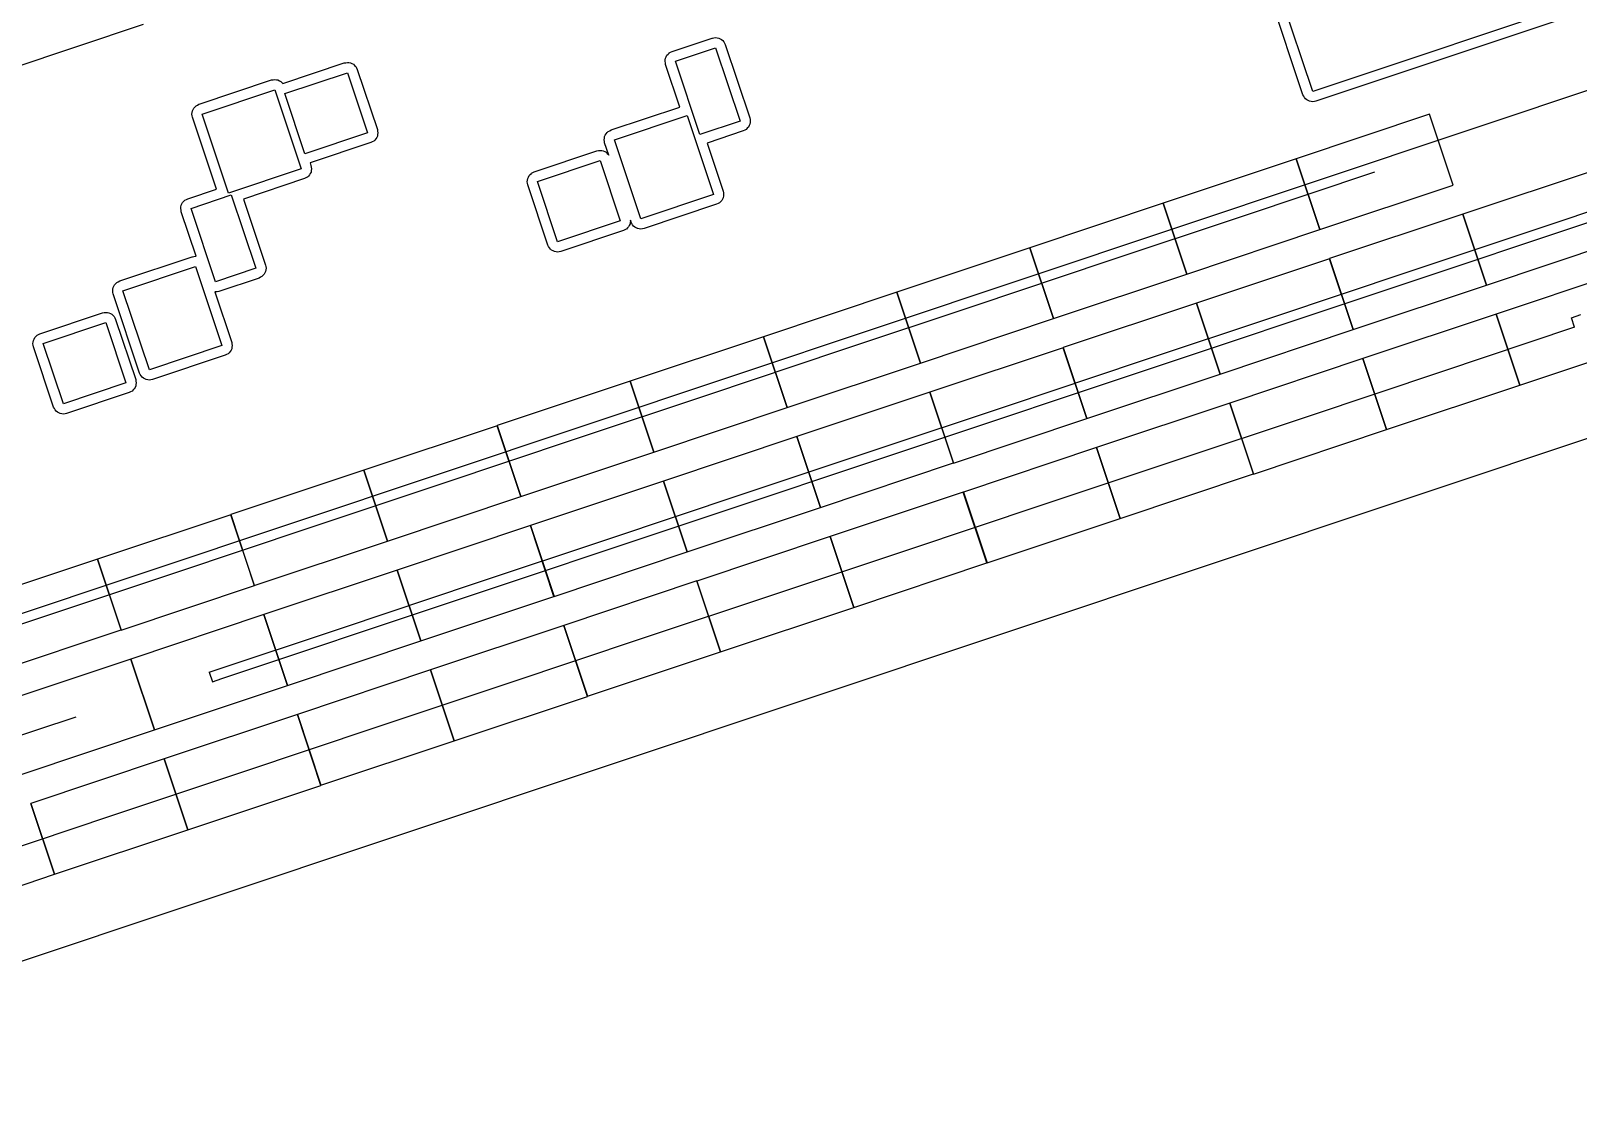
# Model space of a CAD drawing. Header units: feet. Extents: x -377 to 137, y -116 to 143.
# Drawn here: x -335.8 to -260, y -22.4 to 30.2 of the extents above; entities that cross this region are included whole.
import ezdxf

# ---------------------------------------------------------------- set-up
doc = ezdxf.new("R2010")
doc.units = ezdxf.units.FT
for name, color, linetype in [('Buildings', 7, 'CONTINUOUS'), ('Connections', 7, 'CONTINUOUS'), ('Modules', 7, 'CONTINUOUS'), ('Obstructions', 7, 'CONTINUOUS'), ('Setbacks', 7, 'CONTINUOUS'), ('Strings', 7, 'CONTINUOUS')]:
    doc.layers.add(name, color=color, linetype=linetype)

msp = doc.modelspace()

# ---------------------------------------------------------------- linework, layer by layer
at = {"layer": 'Buildings', "color": 252}
msp.add_line((-357.301, -22.374), (-122.284, 56.066), dxfattribs=at)
at = {"layer": 'Connections', "color": 91}
for p, q in [((-326.484, -1.531), (-131.803, 63.446)), ((-354.545, -4.417), (-207.199, 44.761)), ((-260.334, 16.146), (-259.867, 16.302)), ((-260.178, 15.679), (-260.334, 16.146)), ((-327.106, -1.22), (-326.95, -1.687)), ((-326.95, -1.687), (-326.484, -1.531))]:
    msp.add_line(p, q, dxfattribs=at)
at = {"layer": 'Modules', "color": 254}
for p, q in [((-336.864, 28.346), (-330.335, 30.525)), ((-267.293, 26.116), (-273.822, 23.937)), ((-266.134, 22.644), (-267.293, 26.116)), ((-273.823, 23.939), (-280.352, 21.76)), ((-272.664, 20.467), (-273.823, 23.939)), ((-273.822, 23.937), (-272.663, 20.464)), ((-259.127, 23.399), (-265.656, 21.22)), ((-272.663, 20.464), (-266.134, 22.644)), ((-280.35, 21.759), (-286.879, 19.58)), ((-280.352, 21.76), (-279.193, 18.288)), ((-279.191, 18.286), (-280.35, 21.759)), ((-265.659, 21.222), (-272.188, 19.043)), ((-264.5, 17.75), (-265.659, 21.222)), ((-265.656, 21.22), (-264.497, 17.747)), ((-279.193, 18.288), (-272.664, 20.467)), ((-264.497, 17.747), (-257.968, 19.926)), ((-286.877, 19.579), (-293.406, 17.399)), ((-286.879, 19.58), (-285.72, 16.107)), ((-285.718, 16.106), (-286.877, 19.579)), ((-272.186, 19.042), (-278.715, 16.862)), ((-272.188, 19.043), (-271.029, 15.57)), ((-271.027, 15.569), (-272.186, 19.042)), ((-285.72, 16.107), (-279.191, 18.286)), ((-257.493, 18.505), (-264.022, 16.326)), ((-271.029, 15.57), (-264.5, 17.75)), ((-293.406, 17.398), (-299.935, 15.219)), ((-293.406, 17.399), (-292.247, 13.927)), ((-292.247, 13.926), (-293.406, 17.398)), ((-278.716, 16.865), (-285.245, 14.686)), ((-277.557, 13.392), (-278.716, 16.865)), ((-278.715, 16.862), (-277.556, 13.39)), ((-292.247, 13.927), (-285.718, 16.106)), ((-264.022, 16.324), (-270.552, 14.145)), ((-264.022, 16.326), (-262.863, 12.853)), ((-262.863, 12.852), (-264.022, 16.324)), ((-299.936, 15.221), (-306.465, 13.042)), ((-298.777, 11.749), (-299.936, 15.221)), ((-299.935, 15.219), (-298.776, 11.747)), ((-277.556, 13.39), (-271.027, 15.569)), ((-285.246, 14.681), (-291.775, 12.502)), ((-284.087, 11.208), (-285.246, 14.681)), ((-285.245, 14.686), (-284.086, 11.213)), ((-262.863, 12.853), (-256.334, 15.032)), ((-298.776, 11.747), (-292.247, 13.926)), ((-270.552, 14.144), (-277.081, 11.965)), ((-270.552, 14.145), (-269.393, 10.673)), ((-269.393, 10.672), (-270.552, 14.144)), ((-306.466, 13.041), (-312.995, 10.862)), ((-305.307, 9.569), (-306.466, 13.041)), ((-306.465, 13.042), (-305.306, 9.57)), ((-284.086, 11.213), (-277.557, 13.392)), ((-291.775, 12.504), (-298.304, 10.325)), ((-290.616, 9.032), (-291.775, 12.504)), ((-291.775, 12.502), (-290.616, 9.029)), ((-269.393, 10.673), (-262.863, 12.852)), ((-305.306, 9.57), (-298.777, 11.749)), ((-277.082, 11.967), (-283.611, 9.788)), ((-275.923, 8.495), (-277.082, 11.967)), ((-277.081, 11.965), (-275.922, 8.492)), ((-312.996, 10.857), (-319.525, 8.678)), ((-311.837, 7.385), (-312.996, 10.857)), ((-312.995, 10.862), (-311.836, 7.389)), ((-290.616, 9.029), (-284.087, 11.208)), ((-275.922, 8.492), (-269.393, 10.672)), ((-298.305, 10.324), (-304.834, 8.145)), ((-297.146, 6.851), (-298.305, 10.324)), ((-298.304, 10.325), (-297.145, 6.853)), ((-311.836, 7.389), (-305.307, 9.569)), ((-283.609, 9.787), (-290.138, 7.608)), ((-283.611, 9.788), (-282.452, 6.316)), ((-282.45, 6.315), (-283.609, 9.787)), ((-319.525, 8.68), (-326.054, 6.501)), ((-318.366, 5.208), (-319.525, 8.68)), ((-319.525, 8.678), (-318.366, 5.205)), ((-297.145, 6.853), (-290.616, 9.032)), ((-282.452, 6.316), (-275.923, 8.495)), ((-304.832, 8.147), (-311.361, 5.968)), ((-304.834, 8.145), (-303.675, 4.672)), ((-303.673, 4.675), (-304.832, 8.147)), ((-290.141, 7.607), (-296.671, 5.427)), ((-288.982, 4.134), (-290.141, 7.607)), ((-290.138, 7.608), (-288.979, 4.135)), ((-318.366, 5.205), (-311.837, 7.385)), ((-303.675, 4.672), (-297.146, 6.851)), ((-326.052, 6.5), (-332.581, 4.321)), ((-326.054, 6.501), (-324.895, 3.029)), ((-324.893, 3.028), (-326.052, 6.5)), ((-288.979, 4.135), (-282.45, 6.315)), ((-311.365, 5.967), (-317.894, 3.788)), ((-310.206, 2.494), (-311.365, 5.967)), ((-311.361, 5.968), (-310.202, 2.495)), ((-296.668, 5.426), (-303.197, 3.247)), ((-296.671, 5.427), (-295.512, 1.955)), ((-295.509, 1.954), (-296.668, 5.426)), ((-324.895, 3.029), (-318.366, 5.208)), ((-310.202, 2.495), (-303.673, 4.675)), ((-332.585, 4.327), (-339.114, 2.148)), ((-331.426, 0.854), (-332.585, 4.327)), ((-332.581, 4.321), (-331.422, 0.848)), ((-295.512, 1.955), (-288.982, 4.134)), ((-317.891, 3.786), (-324.421, 1.607)), ((-317.894, 3.788), (-316.735, 0.315)), ((-316.732, 0.314), (-317.891, 3.786)), ((-303.198, 3.253), (-309.727, 1.074)), ((-302.039, -0.219), (-303.198, 3.253)), ((-303.197, 3.247), (-302.038, -0.225)), ((-331.422, 0.848), (-324.893, 3.028)), ((-316.735, 0.315), (-310.206, 2.494)), ((-324.421, 1.606), (-330.95, -0.573)), ((-324.421, 1.607), (-323.262, -1.865)), ((-323.262, -1.866), (-324.421, 1.606)), ((-302.038, -0.225), (-295.509, 1.954)), ((-337.955, -1.325), (-331.426, 0.854)), ((-309.728, 1.073), (-316.257, -1.106)), ((-308.569, -2.4), (-309.728, 1.073)), ((-309.727, 1.074), (-308.568, -2.398)), ((-323.262, -1.865), (-316.732, 0.314)), ((-330.948, -0.571), (-337.477, -2.75)), ((-330.95, -0.573), (-329.791, -4.046)), ((-329.789, -4.043), (-330.948, -0.571)), ((-308.568, -2.398), (-302.039, -0.219)), ((-316.257, -1.104), (-322.787, -3.283)), ((-315.099, -4.576), (-316.257, -1.104)), ((-316.257, -1.106), (-315.098, -4.579)), ((-329.791, -4.046), (-323.262, -1.866)), ((-315.098, -4.579), (-308.569, -2.4)), ((-322.787, -3.288), (-329.316, -5.467)), ((-322.787, -3.283), (-321.628, -6.756)), ((-321.628, -6.76), (-322.787, -3.288)), ((-336.318, -6.222), (-329.789, -4.043)), ((-321.628, -6.756), (-315.099, -4.576)), ((-329.314, -5.465), (-335.843, -7.644)), ((-329.316, -5.467), (-328.157, -8.94)), ((-328.155, -8.937), (-329.314, -5.465)), ((-328.157, -8.94), (-321.628, -6.76)), ((-334.688, -11.118), (-335.847, -7.645)), ((-335.843, -7.644), (-334.684, -11.116)), ((-334.684, -11.116), (-328.155, -8.937)), ((-341.217, -13.297), (-334.688, -11.118))]:
    msp.add_line(p, q, dxfattribs=at)
at = {"layer": 'Obstructions', "color": 252}
for p, q in [((-273.015, 27.235), (-279.472, 46.584)), ((-252.542, 34.068), (-273.015, 27.235)), ((-304.258, 28.714), (-302.286, 29.371)), ((-302.286, 29.371), (-301.086, 25.781)), ((-323.398, 27.129), (-320.328, 28.155)), ((-320.328, 28.155), (-319.342, 25.204)), ((-303.059, 25.12), (-304.258, 28.714)), ((-327.448, 26.128), (-323.888, 27.319)), ((-323.888, 27.319), (-322.596, 23.44)), ((-322.415, 24.178), (-323.398, 27.129)), ((-326.155, 22.253), (-327.448, 26.128)), ((-307.246, 24.872), (-303.686, 26.059)), ((-303.686, 26.059), (-302.394, 22.184)), ((-319.342, 25.204), (-322.415, 24.178)), ((-301.086, 25.781), (-303.059, 25.12)), ((-305.953, 20.997), (-307.246, 24.872)), ((-311.015, 22.819), (-307.943, 23.845)), ((-307.943, 23.845), (-306.96, 20.894)), ((-322.596, 23.44), (-326.155, 22.253)), ((-310.029, 19.868), (-311.015, 22.819)), ((-327.999, 21.504), (-326.024, 22.165)), ((-326.024, 22.165), (-324.825, 18.572)), ((-302.394, 22.184), (-305.953, 20.997)), ((-326.8, 17.914), (-327.999, 21.504)), ((-306.96, 20.894), (-310.029, 19.868)), ((-331.334, 17.472), (-327.774, 18.659)), ((-327.774, 18.659), (-326.482, 14.784)), ((-324.825, 18.572), (-326.8, 17.914)), ((-330.041, 13.597), (-331.334, 17.472)), ((-335.244, 14.883), (-332.171, 15.909)), ((-332.171, 15.909), (-331.188, 12.958)), ((-334.257, 11.932), (-335.244, 14.883)), ((-326.482, 14.784), (-330.041, 13.597)), ((-331.188, 12.958), (-334.257, 11.932))]:
    msp.add_line(p, q, dxfattribs=at)
at = {"layer": 'Setbacks', "color": 2}
for p, q in [((-273.493, 27.075), (-279.95, 46.425)), ((-252.383, 33.59), (-272.856, 26.757)), ((-304.417, 29.191), (-302.445, 29.849)), ((-302.445, 29.849), (-302.444, 29.849)), ((-302.444, 29.849), (-302.367, 29.861)), ((-302.367, 29.861), (-302.29, 29.874)), ((-302.29, 29.874), (-302.29, 29.874)), ((-302.29, 29.874), (-302.29, 29.874)), ((-302.29, 29.874), (-302.289, 29.874)), ((-302.289, 29.874), (-302.289, 29.874)), ((-302.289, 29.874), (-302.212, 29.863)), ((-302.212, 29.863), (-302.134, 29.851)), ((-302.134, 29.851), (-302.134, 29.851)), ((-302.134, 29.851), (-302.134, 29.851)), ((-302.134, 29.851), (-302.134, 29.851)), ((-302.134, 29.851), (-302.133, 29.851)), ((-302.133, 29.851), (-302.063, 29.816)), ((-302.063, 29.816), (-301.994, 29.781)), ((-301.994, 29.781), (-301.993, 29.781)), ((-301.993, 29.781), (-301.993, 29.781)), ((-301.993, 29.781), (-301.993, 29.78)), ((-301.993, 29.78), (-301.992, 29.78)), ((-301.992, 29.78), (-301.937, 29.725)), ((-301.937, 29.725), (-301.881, 29.671)), ((-301.881, 29.671), (-301.881, 29.67)), ((-301.881, 29.67), (-301.881, 29.67)), ((-301.881, 29.67), (-301.881, 29.67)), ((-301.881, 29.67), (-301.88, 29.67)), ((-301.88, 29.67), (-301.844, 29.6)), ((-301.844, 29.6), (-301.808, 29.531)), ((-304.75, 28.788), (-304.738, 28.865)), ((-304.738, 28.866), (-304.703, 28.936)), ((-304.738, 28.865), (-304.738, 28.866)), ((-304.738, 28.866), (-304.738, 28.866)), ((-304.738, 28.866), (-304.738, 28.866)), ((-304.738, 28.865), (-304.738, 28.865)), ((-304.703, 28.936), (-304.668, 29.006)), ((-304.668, 29.006), (-304.667, 29.006)), ((-304.667, 29.007), (-304.612, 29.063)), ((-304.667, 29.006), (-304.667, 29.007)), ((-304.667, 29.006), (-304.667, 29.006)), ((-304.667, 29.006), (-304.667, 29.006)), ((-304.612, 29.063), (-304.557, 29.118)), ((-304.557, 29.118), (-304.557, 29.119)), ((-304.557, 29.119), (-304.557, 29.119)), ((-304.557, 29.119), (-304.557, 29.119)), ((-304.557, 29.119), (-304.556, 29.119)), ((-304.556, 29.119), (-304.487, 29.155)), ((-304.487, 29.155), (-304.418, 29.191)), ((-304.418, 29.191), (-304.417, 29.191)), ((-304.417, 29.191), (-304.417, 29.191)), ((-304.417, 29.191), (-304.417, 29.191)), ((-301.808, 29.531), (-301.808, 29.531)), ((-301.808, 29.531), (-300.609, 25.941)), ((-323.493, 27.627), (-320.488, 28.632)), ((-320.488, 28.632), (-320.488, 28.632)), ((-320.488, 28.632), (-320.488, 28.632)), ((-320.488, 28.632), (-320.487, 28.632)), ((-320.487, 28.632), (-320.411, 28.645)), ((-320.411, 28.645), (-320.333, 28.658)), ((-320.333, 28.658), (-320.333, 28.658)), ((-320.333, 28.658), (-320.333, 28.658)), ((-320.333, 28.658), (-320.333, 28.658)), ((-320.333, 28.658), (-320.332, 28.658)), ((-320.332, 28.658), (-320.256, 28.647)), ((-320.256, 28.647), (-320.178, 28.635)), ((-320.178, 28.635), (-320.177, 28.635)), ((-320.177, 28.635), (-320.177, 28.635)), ((-320.177, 28.635), (-320.177, 28.635)), ((-320.177, 28.635), (-320.176, 28.635)), ((-320.176, 28.635), (-320.108, 28.601)), ((-320.108, 28.601), (-320.037, 28.565)), ((-320.037, 28.565), (-320.036, 28.565)), ((-320.036, 28.565), (-320.036, 28.565)), ((-320.036, 28.565), (-320.036, 28.565)), ((-320.036, 28.565), (-320.036, 28.564)), ((-320.036, 28.564), (-319.981, 28.511)), ((-319.981, 28.511), (-319.924, 28.455)), ((-319.924, 28.455), (-319.924, 28.454)), ((-319.924, 28.454), (-319.924, 28.454)), ((-319.924, 28.454), (-319.924, 28.454)), ((-319.924, 28.454), (-319.924, 28.454)), ((-319.924, 28.454), (-319.888, 28.386)), ((-319.888, 28.386), (-319.851, 28.315)), ((-319.851, 28.315), (-319.851, 28.315)), ((-319.851, 28.315), (-319.851, 28.314)), ((-319.851, 28.314), (-319.851, 28.314)), ((-319.851, 28.314), (-318.865, 25.363)), ((-304.761, 28.71), (-304.75, 28.788)), ((-304.761, 28.709), (-304.761, 28.71)), ((-304.761, 28.71), (-304.761, 28.71)), ((-304.761, 28.71), (-304.761, 28.71)), ((-304.761, 28.71), (-304.761, 28.71)), ((-304.748, 28.632), (-304.761, 28.709)), ((-304.736, 28.555), (-304.748, 28.632)), ((-304.735, 28.555), (-304.736, 28.555)), ((-304.735, 28.554), (-304.735, 28.555)), ((-304.04, 26.471), (-304.735, 28.554)), ((-304.735, 28.554), (-304.735, 28.554)), ((-327.607, 26.605), (-324.048, 27.796)), ((-324.048, 27.796), (-324.047, 27.796)), ((-324.047, 27.796), (-323.97, 27.809)), ((-324.047, 27.796), (-324.047, 27.796)), ((-324.047, 27.796), (-324.047, 27.796)), ((-323.97, 27.809), (-323.893, 27.822)), ((-323.893, 27.822), (-323.892, 27.822)), ((-323.892, 27.822), (-323.892, 27.822)), ((-323.892, 27.822), (-323.892, 27.822)), ((-323.892, 27.822), (-323.891, 27.822)), ((-323.891, 27.822), (-323.814, 27.81)), ((-323.814, 27.81), (-323.737, 27.799)), ((-323.737, 27.799), (-323.737, 27.799)), ((-323.737, 27.799), (-323.736, 27.798)), ((-323.736, 27.798), (-323.736, 27.798)), ((-323.736, 27.798), (-323.736, 27.798)), ((-323.736, 27.798), (-323.666, 27.763)), ((-323.666, 27.763), (-323.596, 27.729)), ((-323.596, 27.729), (-323.596, 27.728)), ((-323.596, 27.728), (-323.596, 27.728)), ((-323.596, 27.728), (-323.595, 27.728)), ((-323.595, 27.728), (-323.595, 27.728)), ((-323.595, 27.728), (-323.539, 27.673)), ((-323.539, 27.673), (-323.493, 27.627)), ((-327.746, 26.533), (-327.677, 26.569)), ((-327.677, 26.569), (-327.608, 26.605)), ((-327.608, 26.605), (-327.607, 26.605)), ((-273.456, 27.004), (-273.493, 27.075)), ((-273.493, 27.075), (-273.493, 27.075)), ((-273.421, 26.936), (-273.456, 27.004)), ((-273.42, 26.936), (-273.421, 26.936)), ((-273.42, 26.935), (-273.42, 26.936)), ((-273.42, 26.936), (-273.42, 26.936)), ((-273.363, 26.879), (-273.42, 26.935)), ((-273.308, 26.825), (-273.363, 26.879)), ((-273.237, 26.79), (-273.308, 26.825)), ((-273.308, 26.825), (-273.308, 26.825)), ((-273.308, 26.825), (-273.308, 26.825)), ((-273.308, 26.825), (-273.308, 26.825)), ((-273.168, 26.755), (-273.237, 26.79)), ((-273.167, 26.755), (-273.168, 26.755)), ((-273.09, 26.743), (-273.167, 26.755)), ((-273.167, 26.755), (-273.167, 26.755)), ((-273.167, 26.755), (-273.167, 26.755)), ((-273.012, 26.731), (-273.09, 26.743)), ((-273.011, 26.731), (-273.012, 26.731)), ((-272.935, 26.744), (-273.011, 26.731)), ((-273.011, 26.731), (-273.011, 26.731)), ((-273.011, 26.731), (-273.011, 26.731)), ((-272.857, 26.757), (-272.935, 26.744)), ((-272.856, 26.757), (-272.857, 26.757)), ((-272.856, 26.757), (-272.856, 26.757)), ((-272.856, 26.757), (-272.856, 26.757)), ((-327.951, 26.125), (-327.939, 26.202)), ((-327.951, 26.124), (-327.951, 26.125)), ((-327.951, 26.123), (-327.951, 26.124)), ((-327.951, 26.124), (-327.951, 26.124)), ((-327.951, 26.124), (-327.951, 26.124)), ((-327.938, 26.046), (-327.951, 26.123)), ((-327.939, 26.202), (-327.928, 26.279)), ((-327.925, 25.969), (-327.938, 26.046)), ((-327.928, 26.279), (-327.927, 26.28)), ((-327.928, 26.279), (-327.928, 26.279)), ((-327.927, 26.28), (-327.892, 26.35)), ((-327.927, 26.28), (-327.927, 26.28)), ((-327.927, 26.28), (-327.927, 26.28)), ((-327.925, 25.968), (-327.925, 25.969)), ((-327.925, 25.969), (-327.925, 25.969)), ((-326.752, 22.452), (-327.925, 25.968)), ((-327.925, 25.968), (-327.925, 25.968)), ((-327.892, 26.35), (-327.858, 26.42)), ((-327.858, 26.42), (-327.857, 26.42)), ((-327.857, 26.421), (-327.802, 26.477)), ((-327.857, 26.42), (-327.857, 26.421)), ((-327.857, 26.421), (-327.857, 26.421)), ((-327.857, 26.42), (-327.857, 26.42)), ((-327.802, 26.477), (-327.747, 26.532)), ((-327.747, 26.532), (-327.747, 26.533)), ((-327.747, 26.533), (-327.747, 26.533)), ((-327.747, 26.533), (-327.747, 26.533)), ((-327.747, 26.533), (-327.746, 26.533)), ((-307.405, 25.349), (-304.04, 26.471)), ((-300.609, 25.941), (-300.609, 25.94)), ((-300.609, 25.94), (-300.609, 25.94)), ((-300.609, 25.94), (-300.596, 25.863)), ((-300.596, 25.863), (-300.583, 25.786)), ((-300.583, 25.785), (-300.595, 25.707)), ((-300.583, 25.786), (-300.583, 25.786)), ((-300.583, 25.786), (-300.583, 25.785)), ((-300.583, 25.785), (-300.583, 25.785)), ((-300.583, 25.785), (-300.583, 25.785)), ((-318.863, 25.052), (-318.897, 24.982)), ((-318.865, 25.363), (-318.865, 25.363)), ((-318.865, 25.363), (-318.865, 25.363)), ((-318.865, 25.363), (-318.852, 25.285)), ((-318.862, 25.052), (-318.863, 25.052)), ((-318.851, 25.13), (-318.862, 25.053)), ((-318.862, 25.053), (-318.862, 25.052)), ((-318.862, 25.052), (-318.862, 25.052)), ((-318.862, 25.052), (-318.862, 25.052)), ((-318.852, 25.285), (-318.839, 25.209)), ((-318.839, 25.208), (-318.851, 25.13)), ((-318.839, 25.209), (-318.839, 25.208)), ((-318.839, 25.208), (-318.839, 25.208)), ((-318.839, 25.208), (-318.839, 25.208)), ((-307.725, 25.024), (-307.69, 25.094)), ((-307.69, 25.094), (-307.655, 25.164)), ((-307.655, 25.165), (-307.599, 25.221)), ((-307.655, 25.164), (-307.655, 25.165)), ((-307.655, 25.164), (-307.655, 25.164)), ((-307.655, 25.164), (-307.655, 25.164)), ((-307.599, 25.221), (-307.545, 25.276)), ((-307.545, 25.276), (-307.544, 25.277)), ((-307.545, 25.276), (-307.545, 25.276)), ((-307.545, 25.276), (-307.545, 25.276)), ((-307.544, 25.277), (-307.474, 25.313)), ((-307.474, 25.313), (-307.405, 25.349)), ((-307.405, 25.349), (-307.405, 25.349)), ((-307.405, 25.349), (-307.405, 25.349)), ((-300.926, 25.304), (-302.705, 24.708)), ((-300.857, 25.34), (-300.926, 25.304)), ((-300.926, 25.304), (-300.926, 25.304)), ((-300.788, 25.376), (-300.857, 25.34)), ((-300.787, 25.376), (-300.788, 25.376)), ((-300.786, 25.377), (-300.787, 25.377)), ((-300.787, 25.377), (-300.787, 25.376)), ((-300.787, 25.376), (-300.787, 25.376)), ((-300.732, 25.432), (-300.786, 25.377)), ((-300.677, 25.488), (-300.732, 25.432)), ((-300.676, 25.489), (-300.677, 25.489)), ((-300.677, 25.489), (-300.677, 25.489)), ((-300.677, 25.489), (-300.677, 25.489)), ((-300.677, 25.489), (-300.677, 25.488)), ((-300.642, 25.559), (-300.676, 25.489)), ((-300.607, 25.629), (-300.642, 25.559)), ((-300.606, 25.63), (-300.607, 25.629)), ((-300.607, 25.629), (-300.607, 25.629)), ((-300.595, 25.707), (-300.606, 25.63)), ((-300.606, 25.63), (-300.606, 25.63)), ((-300.606, 25.63), (-300.606, 25.63)), ((-319.183, 24.727), (-322.162, 23.731)), ((-319.182, 24.727), (-319.183, 24.727)), ((-319.183, 24.727), (-319.183, 24.727)), ((-319.114, 24.762), (-319.182, 24.727)), ((-319.044, 24.799), (-319.114, 24.762)), ((-319.043, 24.799), (-319.044, 24.799)), ((-318.989, 24.854), (-319.043, 24.8)), ((-319.043, 24.8), (-319.043, 24.799)), ((-319.043, 24.799), (-319.043, 24.799)), ((-318.933, 24.911), (-318.989, 24.854)), ((-318.932, 24.912), (-318.933, 24.912)), ((-318.933, 24.912), (-318.933, 24.911)), ((-318.933, 24.911), (-318.933, 24.911)), ((-318.933, 24.911), (-318.933, 24.911)), ((-318.897, 24.982), (-318.932, 24.912)), ((-311.175, 23.296), (-308.102, 24.323)), ((-308.102, 24.323), (-308.024, 24.336)), ((-308.102, 24.323), (-308.102, 24.323)), ((-308.102, 24.323), (-308.102, 24.323)), ((-308.102, 24.323), (-308.102, 24.323)), ((-308.024, 24.336), (-307.948, 24.349)), ((-307.948, 24.349), (-307.947, 24.349)), ((-307.947, 24.349), (-307.947, 24.349)), ((-307.947, 24.349), (-307.947, 24.349)), ((-307.947, 24.349), (-307.946, 24.349)), ((-307.946, 24.349), (-307.869, 24.337)), ((-307.869, 24.337), (-307.792, 24.325)), ((-307.792, 24.325), (-307.791, 24.325)), ((-307.791, 24.325), (-307.791, 24.325)), ((-307.791, 24.325), (-307.791, 24.325)), ((-307.791, 24.325), (-307.791, 24.325)), ((-307.791, 24.325), (-307.721, 24.29)), ((-307.749, 24.868), (-307.737, 24.945)), ((-307.749, 24.867), (-307.749, 24.868)), ((-307.749, 24.868), (-307.749, 24.868)), ((-307.749, 24.868), (-307.749, 24.868)), ((-307.736, 24.79), (-307.749, 24.867)), ((-307.737, 24.945), (-307.726, 25.023)), ((-307.723, 24.713), (-307.736, 24.79)), ((-307.726, 25.023), (-307.725, 25.023)), ((-307.725, 25.023), (-307.725, 25.024)), ((-307.725, 25.023), (-307.725, 25.023)), ((-307.723, 24.712), (-307.723, 24.713)), ((-307.526, 24.12), (-307.723, 24.712)), ((-307.723, 24.712), (-307.723, 24.712)), ((-307.721, 24.29), (-307.651, 24.255)), ((-302.705, 24.708), (-301.916, 22.343)), ((-322.162, 23.731), (-322.118, 23.599)), ((-322.118, 23.599), (-322.118, 23.599)), ((-322.118, 23.599), (-322.118, 23.599)), ((-322.118, 23.599), (-322.118, 23.599)), ((-322.118, 23.599), (-322.118, 23.599)), ((-322.118, 23.599), (-322.105, 23.522)), ((-322.105, 23.522), (-322.092, 23.444)), ((-307.651, 24.255), (-307.65, 24.255)), ((-307.65, 24.255), (-307.65, 24.255)), ((-307.65, 24.255), (-307.65, 24.255)), ((-307.65, 24.255), (-307.65, 24.254)), ((-307.65, 24.254), (-307.594, 24.2)), ((-307.594, 24.2), (-307.539, 24.145)), ((-307.539, 24.145), (-307.538, 24.144)), ((-307.538, 24.144), (-307.538, 24.144)), ((-307.538, 24.144), (-307.538, 24.144)), ((-307.538, 24.144), (-307.538, 24.144)), ((-307.538, 24.144), (-307.526, 24.12)), ((-322.436, 22.962), (-325.427, 21.965)), ((-322.367, 22.998), (-322.436, 22.963)), ((-322.436, 22.963), (-322.436, 22.962)), ((-322.436, 22.962), (-322.436, 22.962)), ((-322.436, 22.962), (-322.436, 22.962)), ((-322.297, 23.035), (-322.367, 22.998)), ((-322.296, 23.035), (-322.297, 23.035)), ((-322.297, 23.035), (-322.297, 23.035)), ((-322.297, 23.035), (-322.297, 23.035)), ((-322.297, 23.035), (-322.297, 23.035)), ((-322.242, 23.091), (-322.296, 23.035)), ((-322.186, 23.147), (-322.242, 23.091)), ((-322.151, 23.218), (-322.186, 23.148)), ((-322.186, 23.148), (-322.186, 23.147)), ((-322.186, 23.147), (-322.186, 23.147)), ((-322.186, 23.147), (-322.186, 23.147)), ((-322.186, 23.147), (-322.186, 23.147)), ((-322.116, 23.288), (-322.151, 23.218)), ((-322.104, 23.366), (-322.116, 23.289)), ((-322.116, 23.289), (-322.116, 23.288)), ((-322.116, 23.288), (-322.116, 23.288)), ((-322.116, 23.288), (-322.116, 23.288)), ((-322.116, 23.288), (-322.116, 23.288)), ((-322.092, 23.443), (-322.104, 23.366)), ((-322.092, 23.444), (-322.092, 23.444)), ((-322.092, 23.444), (-322.092, 23.444)), ((-322.092, 23.444), (-322.092, 23.444)), ((-322.092, 23.444), (-322.092, 23.443)), ((-311.519, 22.815), (-311.519, 22.815)), ((-311.519, 22.815), (-311.518, 22.815)), ((-311.518, 22.814), (-311.519, 22.815)), ((-311.519, 22.815), (-311.519, 22.815)), ((-311.518, 22.815), (-311.507, 22.892)), ((-311.505, 22.736), (-311.518, 22.814)), ((-311.507, 22.892), (-311.495, 22.97)), ((-311.495, 22.971), (-311.46, 23.041)), ((-311.495, 22.97), (-311.495, 22.971)), ((-311.495, 22.971), (-311.495, 22.971)), ((-311.495, 22.971), (-311.495, 22.971)), ((-311.495, 22.971), (-311.495, 22.971)), ((-311.46, 23.041), (-311.425, 23.111)), ((-311.425, 23.112), (-311.369, 23.169)), ((-311.425, 23.111), (-311.425, 23.112)), ((-311.425, 23.111), (-311.425, 23.111)), ((-311.425, 23.111), (-311.425, 23.111)), ((-311.369, 23.169), (-311.315, 23.223)), ((-311.315, 23.223), (-311.314, 23.224)), ((-311.314, 23.224), (-311.244, 23.26)), ((-311.314, 23.224), (-311.314, 23.224)), ((-311.314, 23.224), (-311.314, 23.224)), ((-311.244, 23.26), (-311.175, 23.296)), ((-311.175, 23.296), (-311.175, 23.296)), ((-311.175, 23.296), (-311.175, 23.296)), ((-328.158, 21.982), (-326.752, 22.452)), ((-311.493, 22.66), (-311.505, 22.736)), ((-310.506, 19.709), (-311.493, 22.66)), ((-311.493, 22.66), (-311.493, 22.66)), ((-311.493, 22.66), (-311.493, 22.66)), ((-301.914, 22.031), (-301.95, 21.96)), ((-301.916, 22.343), (-301.916, 22.343)), ((-301.916, 22.343), (-301.916, 22.342)), ((-301.916, 22.342), (-301.903, 22.265)), ((-301.902, 22.108), (-301.914, 22.032)), ((-301.914, 22.032), (-301.914, 22.032)), ((-301.914, 22.032), (-301.914, 22.032)), ((-301.914, 22.032), (-301.914, 22.031)), ((-301.903, 22.265), (-301.89, 22.188)), ((-301.89, 22.187), (-301.902, 22.108)), ((-301.89, 22.188), (-301.89, 22.187)), ((-301.89, 22.187), (-301.89, 22.187)), ((-301.89, 22.187), (-301.89, 22.187)), ((-328.502, 21.501), (-328.491, 21.578)), ((-328.502, 21.5), (-328.502, 21.501)), ((-328.502, 21.499), (-328.502, 21.5)), ((-328.502, 21.5), (-328.502, 21.5)), ((-328.502, 21.5), (-328.502, 21.5)), ((-328.489, 21.422), (-328.502, 21.499)), ((-328.491, 21.578), (-328.479, 21.655)), ((-328.477, 21.345), (-328.489, 21.422)), ((-328.479, 21.656), (-328.444, 21.726)), ((-328.479, 21.655), (-328.479, 21.656)), ((-328.479, 21.656), (-328.479, 21.656)), ((-328.479, 21.656), (-328.479, 21.656)), ((-328.479, 21.656), (-328.479, 21.656)), ((-328.476, 21.345), (-328.477, 21.345)), ((-327.746, 19.158), (-328.476, 21.345)), ((-328.476, 21.345), (-328.476, 21.345)), ((-328.476, 21.345), (-328.476, 21.345)), ((-328.444, 21.726), (-328.409, 21.796)), ((-328.409, 21.796), (-328.409, 21.797)), ((-328.409, 21.797), (-328.409, 21.797)), ((-328.409, 21.797), (-328.408, 21.797)), ((-328.409, 21.796), (-328.409, 21.796)), ((-328.408, 21.797), (-328.354, 21.853)), ((-328.354, 21.853), (-328.299, 21.908)), ((-328.299, 21.908), (-328.298, 21.909)), ((-328.298, 21.909), (-328.228, 21.945)), ((-328.298, 21.909), (-328.298, 21.909)), ((-328.298, 21.909), (-328.298, 21.909)), ((-328.298, 21.909), (-328.298, 21.909)), ((-328.228, 21.945), (-328.159, 21.981)), ((-328.159, 21.981), (-328.159, 21.982)), ((-328.159, 21.982), (-328.158, 21.982)), ((-328.158, 21.982), (-328.158, 21.982)), ((-325.427, 21.965), (-324.347, 18.731)), ((-302.234, 21.706), (-305.794, 20.519)), ((-302.165, 21.742), (-302.234, 21.706)), ((-302.234, 21.706), (-302.234, 21.706)), ((-302.234, 21.706), (-302.234, 21.706)), ((-302.095, 21.778), (-302.165, 21.742)), ((-302.094, 21.779), (-302.095, 21.779)), ((-302.095, 21.779), (-302.095, 21.779)), ((-302.095, 21.779), (-302.095, 21.778)), ((-302.04, 21.834), (-302.094, 21.779)), ((-301.984, 21.89), (-302.04, 21.834)), ((-301.95, 21.96), (-301.984, 21.891)), ((-301.984, 21.891), (-301.984, 21.891)), ((-301.984, 21.891), (-301.984, 21.891)), ((-301.984, 21.891), (-301.984, 21.89)), ((-306.661, 20.489), (-306.73, 20.453)), ((-306.66, 20.49), (-306.661, 20.49)), ((-306.661, 20.49), (-306.661, 20.489)), ((-306.661, 20.489), (-306.661, 20.489)), ((-306.605, 20.546), (-306.66, 20.49)), ((-306.66, 20.49), (-306.66, 20.49)), ((-306.551, 20.601), (-306.605, 20.546)), ((-306.55, 20.602), (-306.551, 20.601)), ((-306.515, 20.672), (-306.55, 20.602)), ((-306.55, 20.602), (-306.55, 20.602)), ((-306.55, 20.602), (-306.55, 20.602)), ((-306.55, 20.602), (-306.55, 20.602)), ((-306.48, 20.742), (-306.515, 20.672)), ((-306.468, 20.82), (-306.48, 20.743)), ((-306.48, 20.743), (-306.48, 20.743)), ((-306.48, 20.743), (-306.48, 20.743)), ((-306.48, 20.743), (-306.48, 20.742)), ((-306.48, 20.742), (-306.48, 20.742)), ((-306.456, 20.898), (-306.468, 20.82)), ((-306.431, 20.837), (-306.462, 20.931)), ((-306.462, 20.931), (-306.456, 20.899)), ((-306.456, 20.899), (-306.456, 20.899)), ((-306.456, 20.899), (-306.456, 20.898)), ((-306.456, 20.898), (-306.456, 20.898)), ((-306.456, 20.898), (-306.456, 20.898)), ((-306.43, 20.837), (-306.431, 20.837)), ((-306.394, 20.767), (-306.43, 20.837)), ((-306.358, 20.698), (-306.394, 20.767)), ((-306.358, 20.697), (-306.358, 20.698)), ((-306.358, 20.698), (-306.358, 20.698)), ((-306.358, 20.698), (-306.358, 20.698)), ((-306.302, 20.642), (-306.358, 20.697)), ((-306.246, 20.587), (-306.302, 20.642)), ((-306.245, 20.587), (-306.246, 20.587)), ((-306.246, 20.587), (-306.246, 20.587)), ((-306.246, 20.587), (-306.246, 20.587)), ((-306.175, 20.552), (-306.245, 20.587)), ((-306.105, 20.517), (-306.175, 20.552)), ((-306.104, 20.517), (-306.105, 20.517)), ((-306.105, 20.517), (-306.105, 20.517)), ((-306.105, 20.517), (-306.105, 20.517)), ((-306.029, 20.505), (-306.104, 20.517)), ((-305.95, 20.493), (-306.029, 20.505)), ((-305.949, 20.493), (-305.95, 20.493)), ((-305.874, 20.506), (-305.949, 20.493)), ((-305.949, 20.493), (-305.949, 20.493)), ((-305.949, 20.493), (-305.949, 20.493)), ((-305.794, 20.519), (-305.874, 20.506)), ((-305.794, 20.519), (-305.794, 20.519)), ((-306.8, 20.417), (-309.87, 19.391)), ((-306.73, 20.453), (-306.8, 20.417)), ((-306.8, 20.417), (-306.8, 20.417)), ((-331.493, 17.95), (-327.934, 19.137)), ((-327.934, 19.137), (-327.934, 19.137)), ((-327.934, 19.137), (-327.934, 19.137)), ((-327.934, 19.137), (-327.934, 19.137)), ((-327.934, 19.137), (-327.933, 19.137)), ((-327.933, 19.137), (-327.857, 19.149)), ((-327.857, 19.149), (-327.779, 19.162)), ((-327.779, 19.162), (-327.778, 19.162)), ((-327.778, 19.162), (-327.778, 19.162)), ((-327.778, 19.162), (-327.778, 19.162)), ((-327.778, 19.162), (-327.746, 19.158)), ((-310.506, 19.708), (-310.506, 19.709)), ((-310.47, 19.638), (-310.506, 19.708)), ((-310.506, 19.708), (-310.506, 19.708)), ((-310.506, 19.708), (-310.506, 19.708)), ((-310.434, 19.569), (-310.47, 19.638)), ((-310.433, 19.568), (-310.434, 19.569)), ((-310.434, 19.569), (-310.434, 19.569)), ((-310.434, 19.569), (-310.434, 19.569)), ((-310.434, 19.569), (-310.434, 19.569)), ((-310.377, 19.513), (-310.433, 19.568)), ((-310.322, 19.459), (-310.377, 19.513)), ((-310.321, 19.458), (-310.322, 19.459)), ((-310.251, 19.423), (-310.321, 19.458)), ((-310.321, 19.458), (-310.321, 19.458)), ((-310.321, 19.458), (-310.321, 19.458)), ((-310.321, 19.458), (-310.321, 19.458)), ((-310.181, 19.388), (-310.251, 19.423)), ((-310.18, 19.388), (-310.181, 19.388)), ((-310.181, 19.388), (-310.181, 19.388)), ((-310.181, 19.388), (-310.181, 19.388)), ((-310.181, 19.388), (-310.181, 19.388)), ((-310.103, 19.376), (-310.18, 19.388)), ((-310.025, 19.365), (-310.103, 19.376)), ((-310.024, 19.365), (-310.025, 19.365)), ((-310.025, 19.365), (-310.025, 19.365)), ((-310.025, 19.365), (-310.025, 19.365)), ((-310.025, 19.365), (-310.025, 19.365)), ((-309.947, 19.378), (-310.024, 19.365)), ((-309.87, 19.391), (-309.947, 19.378)), ((-309.87, 19.391), (-309.87, 19.391)), ((-309.87, 19.391), (-309.87, 19.391)), ((-309.87, 19.391), (-309.87, 19.391)), ((-324.47, 18.223), (-324.525, 18.167)), ((-324.416, 18.278), (-324.47, 18.223)), ((-324.415, 18.279), (-324.416, 18.278)), ((-324.38, 18.349), (-324.415, 18.279)), ((-324.415, 18.279), (-324.415, 18.279)), ((-324.415, 18.279), (-324.415, 18.279)), ((-324.415, 18.279), (-324.415, 18.279)), ((-324.345, 18.419), (-324.38, 18.349)), ((-324.347, 18.731), (-324.347, 18.731)), ((-324.347, 18.731), (-324.347, 18.73)), ((-324.347, 18.73), (-324.347, 18.73)), ((-324.347, 18.73), (-324.334, 18.653)), ((-324.333, 18.497), (-324.345, 18.42)), ((-324.345, 18.42), (-324.345, 18.42)), ((-324.345, 18.42), (-324.345, 18.42)), ((-324.345, 18.42), (-324.345, 18.419)), ((-324.345, 18.419), (-324.345, 18.419)), ((-324.334, 18.653), (-324.321, 18.576)), ((-324.321, 18.575), (-324.333, 18.497)), ((-324.321, 18.576), (-324.321, 18.575)), ((-324.321, 18.575), (-324.321, 18.575)), ((-324.321, 18.575), (-324.321, 18.575)), ((-324.321, 18.575), (-324.321, 18.575)), ((-331.837, 17.469), (-331.826, 17.546)), ((-331.837, 17.468), (-331.837, 17.469)), ((-331.824, 17.391), (-331.837, 17.468)), ((-331.837, 17.468), (-331.837, 17.468)), ((-331.837, 17.468), (-331.837, 17.468)), ((-331.826, 17.546), (-331.814, 17.623)), ((-331.814, 17.625), (-331.779, 17.694)), ((-331.814, 17.624), (-331.814, 17.625)), ((-331.814, 17.623), (-331.814, 17.624)), ((-331.814, 17.624), (-331.814, 17.624)), ((-331.779, 17.694), (-331.744, 17.764)), ((-331.744, 17.764), (-331.743, 17.765)), ((-331.743, 17.765), (-331.687, 17.822)), ((-331.743, 17.765), (-331.743, 17.765)), ((-331.743, 17.765), (-331.743, 17.765)), ((-331.687, 17.822), (-331.633, 17.877)), ((-331.633, 17.877), (-331.633, 17.877)), ((-331.633, 17.877), (-331.633, 17.877)), ((-331.633, 17.877), (-331.632, 17.877)), ((-331.632, 17.877), (-331.562, 17.914)), ((-331.562, 17.914), (-331.494, 17.949)), ((-331.494, 17.949), (-331.493, 17.95)), ((-331.493, 17.95), (-331.493, 17.95)), ((-324.666, 18.094), (-326.641, 17.437)), ((-324.665, 18.094), (-324.666, 18.094)), ((-324.666, 18.094), (-324.666, 18.094)), ((-324.596, 18.13), (-324.665, 18.094)), ((-324.665, 18.094), (-324.665, 18.094)), ((-324.526, 18.166), (-324.596, 18.13)), ((-324.525, 18.167), (-324.526, 18.167)), ((-324.526, 18.167), (-324.526, 18.167)), ((-324.526, 18.167), (-324.526, 18.166)), ((-324.526, 18.166), (-324.526, 18.166)), ((-331.812, 17.313), (-331.824, 17.391)), ((-331.811, 17.313), (-331.812, 17.313)), ((-330.519, 13.438), (-331.811, 17.313)), ((-331.811, 17.313), (-331.811, 17.313)), ((-326.797, 17.411), (-326.829, 17.416)), ((-326.829, 17.416), (-326.004, 14.943)), ((-326.796, 17.411), (-326.797, 17.411)), ((-326.795, 17.411), (-326.796, 17.411)), ((-326.796, 17.411), (-326.796, 17.411)), ((-326.796, 17.411), (-326.796, 17.411)), ((-326.719, 17.424), (-326.795, 17.411)), ((-326.641, 17.436), (-326.719, 17.424)), ((-326.641, 17.437), (-326.641, 17.436)), ((-335.403, 15.36), (-332.331, 16.386)), ((-332.331, 16.386), (-332.33, 16.387)), ((-332.331, 16.386), (-332.331, 16.386)), ((-332.33, 16.387), (-332.253, 16.399)), ((-332.33, 16.387), (-332.33, 16.387)), ((-332.253, 16.399), (-332.176, 16.412)), ((-332.176, 16.412), (-332.175, 16.412)), ((-332.175, 16.412), (-332.175, 16.412)), ((-332.175, 16.412), (-332.175, 16.412)), ((-332.175, 16.412), (-332.175, 16.412)), ((-332.175, 16.412), (-332.097, 16.401)), ((-332.097, 16.401), (-332.02, 16.389)), ((-332.02, 16.389), (-332.02, 16.389)), ((-332.02, 16.389), (-332.02, 16.389)), ((-332.02, 16.389), (-332.019, 16.389)), ((-332.019, 16.389), (-332.019, 16.389)), ((-332.019, 16.389), (-331.949, 16.354)), ((-331.949, 16.354), (-331.879, 16.319)), ((-331.879, 16.319), (-331.879, 16.319)), ((-331.879, 16.319), (-331.879, 16.319)), ((-331.879, 16.319), (-331.879, 16.318)), ((-331.879, 16.318), (-331.878, 16.318)), ((-331.878, 16.318), (-331.822, 16.263)), ((-331.822, 16.263), (-331.767, 16.209)), ((-331.767, 16.209), (-331.767, 16.208)), ((-331.767, 16.208), (-331.767, 16.208)), ((-331.767, 16.208), (-331.766, 16.208)), ((-331.766, 16.208), (-331.766, 16.207)), ((-331.766, 16.207), (-331.73, 16.138)), ((-331.73, 16.138), (-331.694, 16.069)), ((-331.694, 16.069), (-331.694, 16.069)), ((-331.694, 16.069), (-331.694, 16.068)), ((-331.694, 16.068), (-331.694, 16.068)), ((-331.694, 16.068), (-330.711, 13.117)), ((-335.689, 15.104), (-335.654, 15.175)), ((-335.654, 15.175), (-335.653, 15.175)), ((-335.653, 15.176), (-335.598, 15.231)), ((-335.653, 15.175), (-335.653, 15.176)), ((-335.653, 15.175), (-335.653, 15.175)), ((-335.653, 15.175), (-335.653, 15.175)), ((-335.598, 15.231), (-335.543, 15.287)), ((-335.543, 15.287), (-335.542, 15.288)), ((-335.543, 15.287), (-335.543, 15.287)), ((-335.543, 15.287), (-335.543, 15.287)), ((-335.543, 15.287), (-335.543, 15.287)), ((-335.542, 15.288), (-335.473, 15.324)), ((-335.473, 15.324), (-335.404, 15.36)), ((-335.404, 15.36), (-335.403, 15.36)), ((-335.403, 15.36), (-335.403, 15.36)), ((-335.403, 15.36), (-335.403, 15.36)), ((-335.747, 14.879), (-335.735, 14.955)), ((-335.747, 14.879), (-335.747, 14.879)), ((-335.747, 14.879), (-335.747, 14.879)), ((-335.747, 14.878), (-335.747, 14.879)), ((-335.747, 14.879), (-335.747, 14.879)), ((-335.734, 14.8), (-335.747, 14.878)), ((-335.735, 14.955), (-335.724, 15.034)), ((-335.721, 14.724), (-335.734, 14.8)), ((-335.724, 15.034), (-335.723, 15.035)), ((-335.724, 15.034), (-335.724, 15.034)), ((-335.724, 15.034), (-335.724, 15.034)), ((-335.724, 15.034), (-335.724, 15.034)), ((-335.723, 15.035), (-335.689, 15.104)), ((-335.721, 14.723), (-335.721, 14.724)), ((-334.735, 11.772), (-335.721, 14.723)), ((-335.721, 14.723), (-335.721, 14.723)), ((-326.129, 14.434), (-326.182, 14.38)), ((-326.073, 14.491), (-326.129, 14.434)), ((-326.072, 14.491), (-326.073, 14.491)), ((-326.038, 14.561), (-326.072, 14.492)), ((-326.072, 14.492), (-326.072, 14.492)), ((-326.072, 14.492), (-326.072, 14.491)), ((-326.002, 14.632), (-326.038, 14.561)), ((-326.004, 14.943), (-326.004, 14.943)), ((-326.004, 14.943), (-326.004, 14.943)), ((-326.004, 14.943), (-325.991, 14.866)), ((-325.99, 14.71), (-326.002, 14.633)), ((-326.002, 14.633), (-326.002, 14.632)), ((-326.002, 14.632), (-326.002, 14.632)), ((-326.002, 14.632), (-326.002, 14.632)), ((-325.991, 14.866), (-325.979, 14.789)), ((-325.979, 14.788), (-325.99, 14.71)), ((-325.979, 14.789), (-325.979, 14.788)), ((-325.979, 14.788), (-325.979, 14.788)), ((-325.979, 14.788), (-325.979, 14.788)), ((-326.323, 14.307), (-329.882, 13.12)), ((-326.322, 14.307), (-326.323, 14.307)), ((-326.323, 14.307), (-326.323, 14.307)), ((-326.253, 14.343), (-326.322, 14.307)), ((-326.183, 14.379), (-326.253, 14.343)), ((-326.182, 14.38), (-326.183, 14.379)), ((-326.183, 14.379), (-326.183, 14.379)), ((-326.183, 14.379), (-326.183, 14.379)), ((-330.711, 13.117), (-330.71, 13.117)), ((-330.71, 13.117), (-330.698, 13.04)), ((-330.698, 13.04), (-330.685, 12.963)), ((-330.685, 12.961), (-330.696, 12.884)), ((-330.685, 12.963), (-330.685, 12.962)), ((-330.685, 12.962), (-330.685, 12.962)), ((-330.685, 12.962), (-330.685, 12.962)), ((-330.685, 12.962), (-330.685, 12.961)), ((-330.519, 13.438), (-330.519, 13.438)), ((-330.519, 13.437), (-330.519, 13.438)), ((-330.519, 13.438), (-330.519, 13.438)), ((-330.519, 13.438), (-330.519, 13.438)), ((-330.519, 13.438), (-330.519, 13.438)), ((-330.519, 13.438), (-330.519, 13.438)), ((-330.519, 13.438), (-330.519, 13.438)), ((-330.483, 13.369), (-330.519, 13.437)), ((-330.447, 13.299), (-330.483, 13.369)), ((-330.446, 13.298), (-330.447, 13.299)), ((-330.39, 13.243), (-330.446, 13.298)), ((-330.446, 13.298), (-330.446, 13.298)), ((-330.446, 13.298), (-330.446, 13.298)), ((-330.334, 13.188), (-330.39, 13.243)), ((-330.334, 13.187), (-330.334, 13.188)), ((-330.334, 13.188), (-330.334, 13.188)), ((-330.334, 13.188), (-330.334, 13.188)), ((-330.264, 13.152), (-330.334, 13.187)), ((-330.194, 13.118), (-330.264, 13.152)), ((-330.193, 13.117), (-330.194, 13.118)), ((-330.115, 13.106), (-330.193, 13.117)), ((-330.193, 13.117), (-330.193, 13.117)), ((-330.193, 13.117), (-330.193, 13.117)), ((-330.038, 13.094), (-330.115, 13.106)), ((-330.037, 13.094), (-330.038, 13.094)), ((-330.038, 13.094), (-330.038, 13.094)), ((-329.96, 13.107), (-330.037, 13.094)), ((-330.037, 13.094), (-330.037, 13.094)), ((-329.883, 13.12), (-329.96, 13.107)), ((-329.882, 13.12), (-329.883, 13.12)), ((-329.882, 13.12), (-329.882, 13.12)), ((-331.028, 12.481), (-334.098, 11.454)), ((-330.959, 12.517), (-331.028, 12.481)), ((-331.028, 12.481), (-331.028, 12.481)), ((-330.89, 12.553), (-330.959, 12.517)), ((-330.889, 12.553), (-330.89, 12.553)), ((-330.888, 12.554), (-330.889, 12.553)), ((-330.889, 12.553), (-330.889, 12.553)), ((-330.889, 12.553), (-330.889, 12.553)), ((-330.834, 12.609), (-330.888, 12.554)), ((-330.779, 12.665), (-330.834, 12.609)), ((-330.778, 12.666), (-330.779, 12.666)), ((-330.779, 12.666), (-330.779, 12.665)), ((-330.779, 12.665), (-330.779, 12.665)), ((-330.743, 12.736), (-330.778, 12.666)), ((-330.778, 12.666), (-330.778, 12.666)), ((-330.708, 12.806), (-330.743, 12.736)), ((-330.696, 12.884), (-330.708, 12.807)), ((-330.708, 12.807), (-330.708, 12.807)), ((-330.708, 12.807), (-330.708, 12.806)), ((-330.708, 12.806), (-330.708, 12.806)), ((-330.708, 12.806), (-330.708, 12.806)), ((-334.698, 11.702), (-334.735, 11.772)), ((-334.735, 11.772), (-334.735, 11.772)), ((-334.735, 11.772), (-334.735, 11.772)), ((-334.735, 11.772), (-334.735, 11.772)), ((-334.662, 11.633), (-334.698, 11.702)), ((-334.662, 11.632), (-334.662, 11.633)), ((-334.662, 11.633), (-334.662, 11.633)), ((-334.662, 11.633), (-334.662, 11.633)), ((-334.662, 11.633), (-334.662, 11.633)), ((-334.605, 11.576), (-334.662, 11.632)), ((-334.55, 11.522), (-334.605, 11.576)), ((-334.549, 11.522), (-334.55, 11.522)), ((-334.55, 11.522), (-334.55, 11.522)), ((-334.55, 11.522), (-334.55, 11.522)), ((-334.55, 11.522), (-334.55, 11.522)), ((-334.478, 11.486), (-334.549, 11.522)), ((-334.409, 11.452), (-334.478, 11.486)), ((-334.408, 11.452), (-334.409, 11.452)), ((-334.409, 11.452), (-334.409, 11.452)), ((-334.409, 11.452), (-334.409, 11.452)), ((-334.409, 11.452), (-334.409, 11.452)), ((-334.33, 11.44), (-334.408, 11.452)), ((-334.254, 11.429), (-334.33, 11.44)), ((-334.253, 11.429), (-334.254, 11.429)), ((-334.175, 11.441), (-334.253, 11.429)), ((-334.253, 11.429), (-334.253, 11.429)), ((-334.253, 11.429), (-334.253, 11.429)), ((-334.253, 11.429), (-334.253, 11.429)), ((-334.098, 11.454), (-334.175, 11.441)), ((-334.098, 11.454), (-334.098, 11.454)), ((-334.098, 11.454), (-334.098, 11.454)), ((-334.098, 11.454), (-334.098, 11.454))]:
    msp.add_line(p, q, dxfattribs=at)
at = {"layer": 'Strings', "color": 11}
for p, q in [((-276.508, 21.113), (-269.978, 23.29)), ((-261.812, 20.573), (-255.285, 22.753)), ((-283.035, 18.933), (-276.508, 21.113)), ((-268.344, 18.396), (-261.812, 20.573)), ((-289.562, 16.753), (-283.035, 18.933)), ((-274.871, 16.216), (-268.344, 18.396)), ((-296.091, 14.572), (-289.562, 16.753)), ((-281.401, 14.039), (-274.871, 16.216)), ((-260.178, 15.679), (-266.707, 13.499)), ((-302.621, 12.396), (-296.091, 14.572)), ((-287.931, 11.855), (-281.401, 14.039)), ((-266.707, 13.499), (-273.237, 11.318)), ((-309.151, 10.215), (-302.621, 12.396)), ((-294.46, 9.678), (-287.931, 11.855)), ((-273.237, 11.318), (-279.767, 9.141)), ((-315.681, 8.031), (-309.151, 10.215)), ((-300.99, 7.498), (-294.46, 9.678)), ((-279.767, 9.141), (-286.294, 6.961)), ((-322.21, 5.854), (-315.681, 8.031)), ((-307.517, 5.321), (-300.99, 7.498)), ((-286.294, 6.961), (-292.826, 4.781)), ((-328.737, 3.674), (-322.21, 5.854)), ((-314.05, 3.141), (-307.517, 5.321)), ((-292.826, 4.781), (-299.353, 2.6)), ((-335.27, 1.501), (-328.737, 3.674)), ((-320.576, 0.961), (-314.05, 3.141)), ((-299.353, 2.6), (-305.883, 0.427)), ((-341.797, -0.679), (-335.27, 1.501)), ((-327.106, -1.22), (-320.576, 0.961)), ((-305.883, 0.427), (-312.413, -1.753)), ((-312.413, -1.753), (-318.943, -3.93)), ((-340.163, -5.577), (-333.633, -3.397)), ((-318.943, -3.93), (-325.472, -6.114)), ((-325.472, -6.114), (-331.999, -8.291)), ((-331.999, -8.291), (-338.532, -10.471))]:
    msp.add_line(p, q, dxfattribs=at)

doc.saveas('drawing.dxf')
